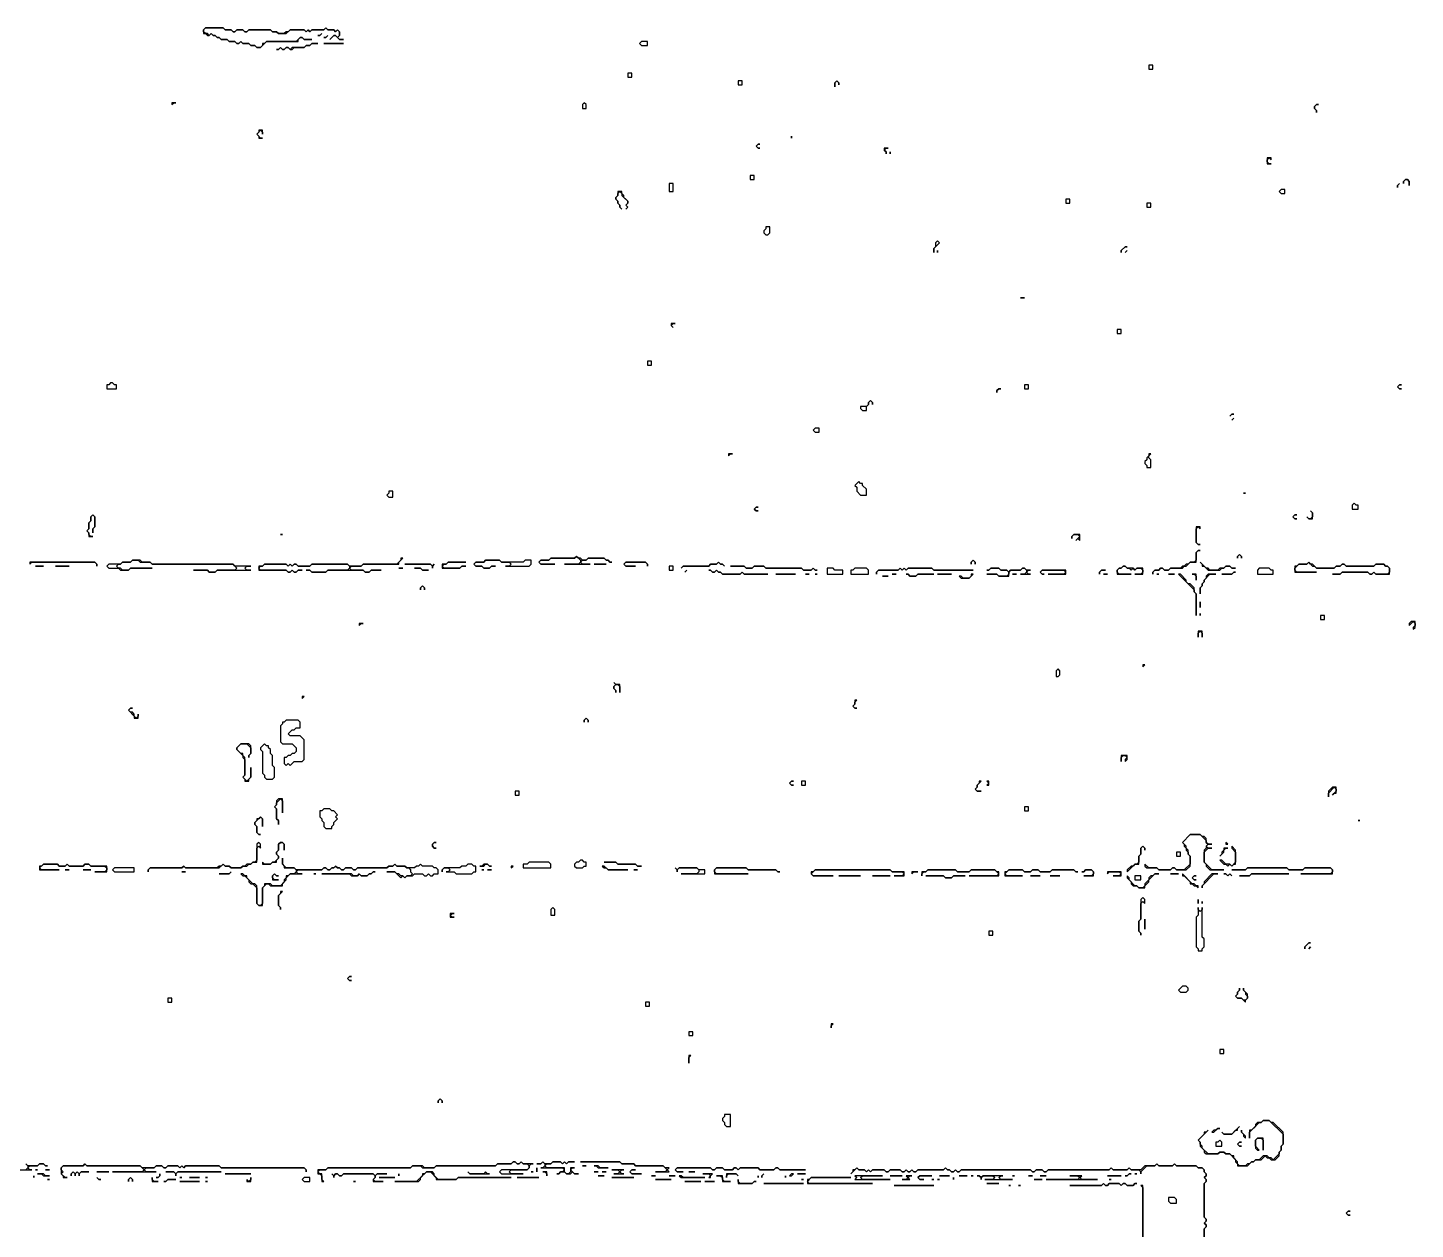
# Model space of a CAD drawing. Header units: metres. Extents: x 0 to 3575, y 1 to 2763.
# Drawn here: x 1597 to 2300, y 2154 to 2763 of the extents above; entities that cross this region are included whole.
import ezdxf

# ---------------------------------------------------------------- set-up
doc = ezdxf.new("R2010")
doc.units = ezdxf.units.M

msp = doc.modelspace()

# ---------------------------------------------------------------- linework, layer by layer
for points in [[(1687, 2763), (1686, 2762), (1686, 2760), (1687, 2760), (1688, 2759), (1689, 2759), (1690, 2760), (1691, 2759), (1692, 2759), (1693, 2758), (1694, 2758), (1695, 2757), (1698, 2757), (1699, 2756), (1702, 2756), (1703, 2755), (1704, 2755), (1705, 2756), (1706, 2755), (1709, 2755), (1710, 2754), (1712, 2754), (1713, 2753), (1715, 2753), (1718, 2756), (1734, 2756), (1734, 2757), (1735, 2758), (1736, 2758), (1737, 2757), (1741, 2757), (1737, 2757), (1736, 2758), (1735, 2758), (1733, 2756), (1718, 2756), (1717, 2755), (1716, 2755), (1716, 2754), (1715, 2753), (1713, 2753), (1712, 2754), (1710, 2754), (1709, 2755), (1706, 2755), (1705, 2756), (1704, 2755), (1703, 2755), (1702, 2756), (1699, 2756), (1698, 2757), (1695, 2757), (1694, 2758), (1693, 2758), (1692, 2759), (1691, 2759), (1690, 2760), (1689, 2759), (1688, 2760), (1687, 2760), (1686, 2761), (1686, 2762), (1687, 2763), (1696, 2763), (1697, 2762), (1700, 2762), (1701, 2761), (1702, 2761), (1703, 2762), (1706, 2762), (1707, 2761), (1708, 2761), (1709, 2762), (1720, 2762), (1721, 2761), (1723, 2761), (1724, 2760), (1728, 2760), (1730, 2762), (1737, 2762), (1738, 2761), (1739, 2762), (1740, 2761), (1741, 2762), (1747, 2762), (1748, 2763), (1749, 2762), (1752, 2762), (1753, 2761), (1754, 2762), (1755, 2761), (1755, 2759), (1754, 2758), (1753, 2759), (1752, 2759), (1750, 2757), (1752, 2759), (1753, 2759), (1755, 2757), (1757, 2757), (1755, 2757), (1754, 2758), (1755, 2759), (1755, 2761), (1754, 2762), (1753, 2761), (1752, 2762), (1749, 2762), (1748, 2763), (1747, 2762), (1741, 2762), (1740, 2761), (1739, 2762), (1738, 2761), (1737, 2762), (1730, 2762), (1729, 2761), (1728, 2761), (1727, 2760), (1724, 2760), (1723, 2761), (1721, 2761), (1720, 2762), (1709, 2762), (1708, 2761), (1707, 2761), (1706, 2762), (1703, 2762), (1702, 2761), (1701, 2761), (1700, 2762), (1697, 2762), (1696, 2763)], [(1743, 2757)], [(1746, 2760), (1745, 2759), (1744, 2759), (1745, 2759)], [(1745, 2757)], [(1749, 2759), (1748, 2758), (1747, 2758), (1748, 2758)], [(1908, 2756), (1907, 2755), (1908, 2754), (1911, 2754), (1911, 2756)], [(1721, 2754)], [(1741, 2755), (1740, 2754), (1738, 2754), (1737, 2753), (1731, 2753), (1730, 2752), (1729, 2753), (1728, 2753), (1727, 2752), (1726, 2752), (1725, 2753), (1724, 2752), (1723, 2752), (1724, 2752), (1725, 2753), (1726, 2752), (1727, 2752), (1728, 2753), (1729, 2753), (1730, 2752), (1731, 2752), (1732, 2753), (1737, 2753), (1738, 2754), (1740, 2754), (1741, 2755), (1744, 2755)], [(1747, 2755), (1757, 2755)], [(2165, 2744), (2165, 2742), (2167, 2742), (2167, 2744)], [(1901, 2740), (1901, 2738), (1903, 2738), (1903, 2740)], [(1957, 2736), (1957, 2734), (1959, 2734), (1959, 2736)], [(2007, 2736), (2006, 2735), (2006, 2733), (2006, 2735), (2007, 2736), (2008, 2735), (2008, 2734), (2008, 2735)], [(2008, 2732)], [(1670, 2725), (1670, 2724), (1671, 2725), (1672, 2725)], [(1879, 2725), (1878, 2724), (1878, 2722), (1880, 2722), (1880, 2724)], [(2250, 2724), (2249, 2723), (2249, 2722), (2250, 2721), (2250, 2720), (2250, 2721), (2249, 2722), (2249, 2723), (2250, 2724), (2251, 2724)], [(1714, 2711), (1714, 2710), (1713, 2709), (1714, 2708), (1714, 2707), (1716, 2707), (1715, 2707), (1713, 2709), (1715, 2711), (1716, 2710), (1716, 2709), (1716, 2711)], [(1984, 2708), (1984, 2707)], [(1985, 2710)], [(1986, 2707)], [(1967, 2704), (1966, 2703), (1967, 2702), (1968, 2702), (1967, 2702), (1966, 2703), (1967, 2704), (1968, 2704)], [(2031, 2702), (2031, 2701), (2032, 2700), (2032, 2699), (2032, 2700), (2031, 2701), (2032, 2702), (2033, 2702)], [(2034, 2700), (2034, 2699)], [(2225, 2697), (2225, 2694), (2227, 2694), (2226, 2694), (2225, 2695), (2225, 2696), (2226, 2697), (2227, 2696), (2227, 2697)], [(1963, 2688), (1963, 2686), (1965, 2686), (1965, 2688)], [(2295, 2686), (2294, 2685), (2294, 2684), (2294, 2685), (2295, 2686), (2296, 2686), (2297, 2685), (2297, 2683), (2297, 2685), (2296, 2686)], [(1896, 2680), (1896, 2678), (1895, 2677), (1895, 2676), (1896, 2675), (1896, 2674), (1897, 2673), (1897, 2672), (1898, 2671), (1897, 2672), (1897, 2673), (1896, 2674), (1896, 2675), (1895, 2676), (1895, 2677), (1896, 2678), (1896, 2679), (1897, 2680), (1898, 2679), (1898, 2678), (1901, 2675), (1901, 2674), (1900, 2673), (1901, 2672), (1900, 2671), (1901, 2672), (1900, 2673), (1901, 2674), (1901, 2675), (1899, 2677), (1899, 2678), (1898, 2679), (1898, 2680)], [(1922, 2684), (1922, 2680), (1924, 2680), (1924, 2684)], [(2232, 2681), (2231, 2680), (2232, 2679), (2234, 2679), (2234, 2681)], [(2292, 2684), (2291, 2683), (2291, 2682), (2291, 2683)], [(2293, 2682)], [(2123, 2676), (2123, 2674), (2125, 2674), (2125, 2676)], [(2164, 2674), (2164, 2672), (2166, 2672), (2166, 2674)], [(1971, 2662), (1971, 2661), (1970, 2660), (1970, 2659), (1971, 2658), (1972, 2658), (1973, 2659), (1973, 2662)], [(2058, 2655), (2057, 2654), (2057, 2652), (2056, 2651), (2056, 2649), (2056, 2651), (2059, 2654)], [(2153, 2652), (2151, 2650), (2151, 2649), (2151, 2650), (2153, 2652), (2154, 2652)], [(2058, 2650), (2058, 2649)], [(2154, 2650), (2153, 2649)], [(2099, 2624)], [(2100, 2626), (2102, 2626)], [(2101, 2624)], [(1923, 2613), (1923, 2612), (1924, 2611), (1923, 2612), (1924, 2613), (1925, 2613)], [(2149, 2610), (2149, 2608), (2151, 2608), (2151, 2610)], [(1911, 2594), (1911, 2592), (1913, 2592), (1913, 2594)], [(1639, 2583), (1638, 2582), (1637, 2582), (1637, 2580), (1642, 2580), (1642, 2582), (1641, 2582), (1640, 2583)], [(2102, 2582), (2102, 2580), (2104, 2580), (2104, 2582)], [(2292, 2582), (2291, 2581), (2292, 2580), (2293, 2580), (2292, 2580), (2291, 2581), (2292, 2582), (2293, 2582)], [(2024, 2574), (2023, 2573), (2023, 2572), (2022, 2571), (2019, 2571), (2019, 2570), (2020, 2569), (2022, 2569), (2022, 2571), (2023, 2572), (2023, 2573), (2024, 2574), (2025, 2573), (2025, 2572), (2025, 2573)], [(2089, 2580), (2088, 2579), (2088, 2578), (2088, 2579), (2089, 2580), (2090, 2580)], [(2090, 2578)], [(2207, 2567), (2206, 2566), (2207, 2567), (2208, 2567)], [(1996, 2560), (1995, 2559), (1996, 2558), (1998, 2558), (1998, 2560)], [(2205, 2564)], [(2208, 2565), (2207, 2564)], [(1952, 2547), (1952, 2546), (1953, 2547), (1954, 2547)], [(2165, 2547), (2165, 2546), (2164, 2545), (2164, 2544), (2163, 2543), (2163, 2542), (2164, 2541), (2164, 2540), (2166, 2540), (2166, 2544), (2165, 2545), (2165, 2546), (2166, 2547)], [(1953, 2544)], [(2018, 2533), (2016, 2531), (2017, 2530), (2017, 2528), (2019, 2526), (2022, 2526), (2022, 2529), (2020, 2531), (2020, 2532), (2019, 2532)], [(1780, 2528), (1780, 2527), (1779, 2526), (1780, 2525), (1782, 2525), (1782, 2528)], [(2211, 2525)], [(2213, 2527), (2214, 2527)], [(2213, 2525)], [(1966, 2520), (1965, 2519), (1966, 2518), (1967, 2518), (1966, 2518), (1965, 2519), (1966, 2520), (1967, 2520)], [(2247, 2518), (2248, 2517), (2248, 2515), (2247, 2514), (2246, 2514), (2245, 2515), (2246, 2514), (2248, 2514), (2248, 2517)], [(2245, 2517)], [(2269, 2522), (2268, 2521), (2268, 2519), (2271, 2519), (2271, 2521), (2270, 2521)], [(1630, 2516), (1629, 2515), (1629, 2513), (1628, 2512), (1628, 2509), (1627, 2508), (1628, 2507), (1628, 2505), (1630, 2505), (1629, 2505), (1628, 2506), (1628, 2507), (1627, 2508), (1628, 2509), (1628, 2512), (1629, 2513), (1629, 2515), (1630, 2516), (1631, 2515), (1631, 2510), (1630, 2509), (1630, 2507), (1630, 2509), (1631, 2510), (1631, 2515)], [(1938, 2510)], [(2189, 2510), (2189, 2502), (2190, 2501), (2191, 2501), (2190, 2501), (2189, 2502), (2189, 2509), (2190, 2510), (2191, 2509), (2191, 2510)], [(2239, 2516), (2238, 2515), (2239, 2514), (2240, 2514), (2239, 2514), (2238, 2515), (2239, 2516), (2240, 2516)], [(1724, 2504)], [(1725, 2506), (1726, 2506)], [(1726, 2504)], [(1932, 2508)], [(1932, 2506)], [(1934, 2508)], [(1934, 2506)], [(2127, 2506), (2126, 2505), (2126, 2504), (2126, 2505), (2127, 2506), (2129, 2506), (2130, 2505), (2128, 2503), (2129, 2504), (2130, 2503), (2130, 2506)], [(2190, 2498), (2189, 2497), (2189, 2493), (2188, 2492), (2186, 2492), (2185, 2491), (2184, 2491), (2183, 2490), (2182, 2490), (2181, 2489), (2176, 2489), (2175, 2488), (2173, 2488), (2172, 2489), (2171, 2489), (2170, 2488), (2168, 2488), (2167, 2487), (2167, 2486), (2167, 2487), (2168, 2488), (2170, 2488), (2171, 2489), (2172, 2489), (2173, 2488), (2175, 2488), (2176, 2489), (2182, 2489), (2183, 2490), (2184, 2490), (2186, 2492), (2189, 2492), (2189, 2497), (2190, 2498), (2191, 2498)], [(2211, 2496), (2210, 2495), (2210, 2494), (2210, 2495), (2211, 2496), (2212, 2495), (2212, 2494), (2212, 2495)], [(1598, 2492), (1598, 2491), (1599, 2492), (1631, 2492), (1632, 2491), (1632, 2490), (1632, 2491), (1631, 2492)], [(1601, 2490), (1605, 2490)], [(1611, 2490), (1618, 2490)], [(1650, 2493), (1649, 2492), (1645, 2492), (1644, 2491), (1638, 2491), (1637, 2490), (1638, 2489), (1643, 2489), (1644, 2488), (1648, 2488), (1649, 2489), (1660, 2489), (1649, 2489), (1648, 2488), (1645, 2488), (1644, 2489), (1643, 2489), (1642, 2490), (1643, 2491), (1644, 2491), (1645, 2492), (1649, 2492), (1650, 2493), (1653, 2493), (1654, 2492), (1659, 2492), (1660, 2491), (1701, 2491), (1703, 2489), (1702, 2488), (1693, 2488), (1692, 2487), (1689, 2487), (1688, 2488), (1681, 2488), (1688, 2488), (1689, 2487), (1692, 2487), (1693, 2488), (1710, 2488), (1708, 2488), (1707, 2489), (1708, 2490), (1710, 2490), (1702, 2490), (1701, 2491), (1660, 2491), (1659, 2492), (1655, 2492), (1654, 2493)], [(1786, 2494), (1786, 2493), (1784, 2491), (1767, 2491), (1766, 2490), (1760, 2490), (1759, 2491), (1741, 2491), (1740, 2490), (1734, 2490), (1733, 2491), (1732, 2491), (1731, 2490), (1730, 2491), (1729, 2490), (1728, 2491), (1717, 2491), (1716, 2490), (1714, 2490), (1714, 2488), (1728, 2488), (1729, 2487), (1730, 2487), (1731, 2488), (1732, 2487), (1733, 2487), (1734, 2488), (1736, 2488), (1734, 2488), (1733, 2487), (1732, 2487), (1731, 2488), (1730, 2487), (1729, 2487), (1728, 2488), (1715, 2488), (1714, 2489), (1715, 2490), (1716, 2490), (1717, 2491), (1728, 2491), (1729, 2490), (1730, 2491), (1731, 2490), (1732, 2491), (1733, 2491), (1734, 2490), (1740, 2490), (1741, 2491), (1759, 2491), (1760, 2490), (1760, 2489), (1759, 2488), (1749, 2488), (1748, 2487), (1741, 2487), (1740, 2488), (1738, 2488), (1740, 2488), (1741, 2487), (1748, 2487), (1749, 2488), (1767, 2488), (1768, 2487), (1770, 2487), (1771, 2488), (1776, 2488), (1771, 2488), (1770, 2487), (1768, 2487), (1767, 2488), (1761, 2488), (1760, 2489), (1761, 2490), (1766, 2490), (1767, 2491), (1785, 2491), (1785, 2492), (1787, 2494)], [(1785, 2489), (1787, 2489)], [(1788, 2491), (1801, 2491), (1802, 2490), (1802, 2489), (1802, 2490), (1803, 2491), (1802, 2490), (1801, 2491)], [(1793, 2489), (1796, 2489), (1797, 2488), (1800, 2488), (1797, 2488), (1796, 2489)], [(1810, 2492), (1809, 2491), (1807, 2491), (1807, 2489), (1816, 2489), (1817, 2490), (1819, 2490), (1817, 2490), (1816, 2489), (1808, 2489), (1807, 2490), (1808, 2491), (1809, 2491), (1810, 2492), (1819, 2492)], [(1829, 2493), (1828, 2492), (1824, 2492), (1823, 2491), (1824, 2490), (1827, 2490), (1828, 2489), (1831, 2489), (1832, 2490), (1834, 2490), (1832, 2490), (1831, 2489), (1828, 2489), (1827, 2490), (1824, 2490), (1823, 2491), (1824, 2492), (1828, 2492), (1829, 2493), (1836, 2493), (1837, 2492), (1841, 2492), (1842, 2491), (1841, 2490), (1839, 2490), (1851, 2490), (1852, 2491), (1852, 2493), (1849, 2493), (1848, 2492), (1837, 2492), (1836, 2493)], [(1875, 2495), (1874, 2494), (1862, 2494), (1861, 2493), (1857, 2493), (1856, 2492), (1857, 2491), (1864, 2491), (1857, 2491), (1856, 2492), (1857, 2493), (1861, 2493), (1862, 2494), (1874, 2494), (1875, 2495), (1877, 2493), (1877, 2492), (1876, 2491), (1869, 2491), (1882, 2491), (1878, 2491), (1877, 2492), (1878, 2493), (1880, 2493), (1881, 2494), (1889, 2494), (1890, 2493), (1891, 2493), (1892, 2492), (1893, 2492), (1892, 2492), (1891, 2493), (1890, 2493), (1889, 2494), (1881, 2494), (1880, 2493), (1878, 2493), (1877, 2494), (1876, 2494)], [(1884, 2491), (1890, 2491)], [(1900, 2492), (1899, 2491), (1900, 2490), (1905, 2490), (1900, 2490), (1899, 2491), (1900, 2492), (1910, 2492), (1911, 2491), (1911, 2490), (1911, 2491), (1910, 2492)], [(1922, 2490), (1922, 2488), (1924, 2488), (1924, 2490)], [(1947, 2492), (1946, 2491), (1943, 2491), (1942, 2490), (1929, 2490), (1928, 2489), (1929, 2490), (1942, 2490), (1943, 2491), (1946, 2491), (1947, 2492), (1948, 2491), (1949, 2491), (1950, 2490), (1949, 2491), (1948, 2491)], [(1953, 2490), (1960, 2490), (1961, 2489), (1964, 2489), (1965, 2490), (1970, 2490), (1971, 2489), (1989, 2489), (1990, 2488), (1994, 2488), (1995, 2489), (1996, 2488), (1997, 2488), (1996, 2488), (1995, 2489), (1994, 2488), (1990, 2488), (1989, 2489), (1971, 2489), (1970, 2490), (1965, 2490), (1964, 2489), (1961, 2489), (1960, 2490)], [(2002, 2489), (2002, 2486), (2010, 2486), (2010, 2488), (2006, 2488), (2005, 2489)], [(2016, 2489), (2015, 2488), (2014, 2488), (2014, 2486), (2023, 2486), (2023, 2488), (2022, 2489)], [(2039, 2489), (2038, 2488), (2028, 2488), (2027, 2487), (2027, 2486), (2027, 2487), (2028, 2488), (2038, 2488), (2039, 2489), (2040, 2488), (2041, 2489), (2042, 2488), (2043, 2489), (2055, 2489), (2056, 2488), (2076, 2488), (2056, 2488), (2055, 2489), (2043, 2489), (2042, 2488), (2041, 2489), (2040, 2488)], [(2076, 2493), (2075, 2492), (2075, 2491), (2075, 2492), (2076, 2493), (2077, 2492), (2077, 2491), (2077, 2492)], [(2085, 2489), (2084, 2488), (2083, 2488), (2084, 2488), (2085, 2489), (2089, 2489), (2090, 2488), (2093, 2488), (2094, 2487), (2094, 2486), (2093, 2485), (2089, 2485), (2088, 2486), (2083, 2486), (2088, 2486), (2089, 2485), (2094, 2485), (2094, 2487), (2095, 2488), (2100, 2488), (2101, 2489), (2102, 2489), (2103, 2488), (2103, 2487), (2102, 2486), (2100, 2486), (2105, 2486), (2104, 2486), (2103, 2487), (2104, 2488), (2105, 2488), (2103, 2488), (2102, 2489), (2101, 2489), (2100, 2488), (2095, 2488), (2094, 2487), (2093, 2488), (2090, 2488), (2089, 2489)], [(2152, 2490), (2151, 2489), (2150, 2489), (2149, 2488), (2149, 2486), (2156, 2486), (2150, 2486), (2149, 2487), (2149, 2488), (2150, 2489), (2151, 2489), (2152, 2490), (2153, 2490), (2154, 2489), (2155, 2489), (2156, 2488), (2157, 2489), (2158, 2488), (2159, 2489), (2161, 2489), (2162, 2488), (2162, 2487), (2161, 2486), (2158, 2486), (2162, 2486), (2162, 2489), (2159, 2489), (2158, 2488), (2157, 2489), (2154, 2489), (2153, 2490)], [(2191, 2492), (2192, 2491), (2192, 2490), (2193, 2490), (2195, 2488), (2201, 2488), (2202, 2489), (2203, 2489), (2204, 2490), (2206, 2490), (2207, 2489), (2209, 2489), (2207, 2489), (2206, 2490), (2204, 2490), (2203, 2489), (2201, 2489), (2200, 2488), (2196, 2488), (2195, 2489), (2194, 2489)], [(2221, 2489), (2220, 2488), (2220, 2486), (2228, 2486), (2228, 2488), (2227, 2488), (2226, 2489)], [(2246, 2492), (2245, 2491), (2241, 2491), (2240, 2490), (2239, 2490), (2239, 2487), (2250, 2487), (2240, 2487), (2239, 2488), (2239, 2489), (2241, 2491), (2245, 2491), (2246, 2492), (2248, 2490), (2249, 2490), (2250, 2489), (2259, 2489), (2260, 2490), (2262, 2490), (2263, 2491), (2264, 2491), (2265, 2490), (2279, 2490), (2280, 2491), (2284, 2491), (2285, 2490), (2286, 2490), (2287, 2489), (2287, 2487), (2286, 2486), (2280, 2486), (2279, 2487), (2278, 2486), (2277, 2486), (2276, 2487), (2263, 2487), (2262, 2486), (2258, 2486), (2262, 2486), (2263, 2487), (2276, 2487), (2277, 2486), (2278, 2486), (2279, 2487), (2280, 2486), (2287, 2486), (2287, 2489), (2286, 2490), (2285, 2490), (2284, 2491), (2280, 2491), (2279, 2490), (2265, 2490), (2264, 2491), (2263, 2491), (2262, 2490), (2260, 2490), (2259, 2489), (2250, 2489), (2248, 2491), (2247, 2491)], [(1928, 2487)], [(1931, 2488), (1930, 2487)], [(1942, 2488), (1943, 2488), (1944, 2487), (1945, 2487), (1946, 2488), (1947, 2487), (1948, 2487), (1949, 2486), (1958, 2486), (1959, 2487), (1960, 2486), (1972, 2486), (1960, 2486), (1959, 2487), (1958, 2486), (1949, 2486), (1948, 2487), (1947, 2487), (1946, 2488), (1945, 2487), (1944, 2487), (1943, 2488)], [(1976, 2486), (1986, 2486)], [(1991, 2486), (1993, 2486)], [(1996, 2486), (1997, 2486)], [(2030, 2485), (2033, 2485)], [(2035, 2486), (2037, 2486)], [(2042, 2486), (2043, 2486), (2044, 2485), (2047, 2485), (2048, 2486), (2056, 2486), (2048, 2486), (2047, 2485), (2044, 2485), (2043, 2486)], [(2058, 2486), (2065, 2486)], [(2075, 2486), (2075, 2485), (2074, 2484), (2071, 2484), (2070, 2485), (2069, 2485), (2070, 2484), (2074, 2484), (2076, 2486)], [(2078, 2488)], [(2096, 2486), (2098, 2486)], [(2111, 2488), (2110, 2487), (2111, 2486), (2112, 2486), (2111, 2486), (2110, 2487), (2111, 2488), (2122, 2488), (2123, 2487), (2122, 2486), (2114, 2486), (2123, 2486), (2123, 2488)], [(2141, 2488), (2140, 2487), (2140, 2486), (2140, 2487), (2141, 2488), (2143, 2488)], [(2142, 2486), (2144, 2486)], [(2145, 2488)], [(2169, 2486), (2170, 2486)], [(2175, 2486), (2178, 2486)], [(2180, 2486), (2188, 2478), (2188, 2477), (2189, 2476), (2189, 2465), (2189, 2476), (2188, 2477), (2188, 2479), (2186, 2481), (2185, 2481), (2184, 2482), (2184, 2483), (2181, 2486)], [(2187, 2486), (2188, 2486), (2189, 2485), (2189, 2483), (2189, 2486)], [(2187, 2483)], [(2195, 2486), (2194, 2485), (2194, 2484), (2193, 2483), (2193, 2482), (2192, 2481), (2192, 2480), (2191, 2479), (2191, 2476), (2191, 2479), (2192, 2480), (2192, 2481), (2193, 2482), (2193, 2483), (2196, 2486), (2199, 2486)], [(2208, 2487), (2207, 2486), (2202, 2486), (2207, 2486), (2208, 2487), (2209, 2487)], [(1797, 2480), (1796, 2479), (1796, 2478), (1796, 2479), (1797, 2480), (1798, 2479), (1798, 2478), (1798, 2479)], [(2191, 2472), (2191, 2469)], [(1765, 2461), (1765, 2460), (1766, 2461), (1767, 2461)], [(2191, 2466), (2191, 2465)], [(2252, 2465), (2252, 2463), (2254, 2463), (2254, 2465)], [(2298, 2462), (2297, 2461), (2297, 2460), (2299, 2462), (2300, 2461), (2300, 2460), (2299, 2459), (2299, 2458), (2300, 2459), (2300, 2462)], [(2190, 2457), (2190, 2454), (2190, 2456), (2191, 2457), (2192, 2456), (2192, 2454), (2192, 2457)], [(2297, 2458)], [(2162, 2440), (2162, 2439), (2163, 2440)], [(2119, 2438), (2118, 2437), (2118, 2434), (2119, 2434), (2120, 2435), (2120, 2437)], [(1894, 2431), (1895, 2430), (1894, 2429), (1894, 2428), (1895, 2427), (1895, 2426), (1895, 2427), (1894, 2428), (1894, 2429), (1895, 2430), (1896, 2430), (1897, 2429), (1897, 2426), (1897, 2430), (1895, 2430)], [(1736, 2424), (1736, 2423), (1737, 2424)], [(2016, 2422), (2016, 2420), (2015, 2419), (2016, 2418), (2017, 2418), (2016, 2418), (2015, 2419), (2016, 2420), (2016, 2421), (2017, 2422)], [(1649, 2418), (1648, 2417), (1651, 2414), (1651, 2413), (1653, 2413), (1653, 2415), (1653, 2414), (1652, 2413), (1651, 2414), (1651, 2415), (1650, 2416), (1649, 2416), (1648, 2417), (1649, 2418), (1650, 2418)], [(1652, 2417)], [(1728, 2412), (1727, 2411), (1726, 2411), (1726, 2410), (1725, 2409), (1725, 2401), (1726, 2400), (1731, 2400), (1733, 2398), (1733, 2396), (1732, 2395), (1731, 2395), (1730, 2394), (1729, 2394), (1728, 2393), (1727, 2393), (1727, 2390), (1728, 2389), (1729, 2390), (1730, 2389), (1732, 2391), (1736, 2391), (1737, 2392), (1737, 2402), (1735, 2404), (1730, 2404), (1729, 2405), (1731, 2407), (1732, 2407), (1733, 2408), (1735, 2408), (1735, 2411), (1734, 2412)], [(1880, 2413), (1879, 2412), (1879, 2411), (1879, 2412), (1880, 2413), (1881, 2412), (1881, 2411), (1881, 2412)], [(1705, 2400), (1703, 2398), (1703, 2397), (1706, 2394), (1706, 2393), (1707, 2392), (1707, 2384), (1706, 2383), (1707, 2382), (1707, 2381), (1709, 2381), (1709, 2382), (1710, 2383), (1710, 2388), (1710, 2383), (1708, 2381), (1706, 2383), (1707, 2384), (1707, 2393), (1706, 2394), (1706, 2395), (1705, 2395), (1703, 2397), (1703, 2398), (1705, 2400), (1708, 2400), (1710, 2398), (1710, 2395), (1709, 2394), (1709, 2393), (1709, 2394), (1710, 2395), (1710, 2399), (1709, 2400)], [(1717, 2400), (1715, 2398), (1715, 2397), (1716, 2396), (1716, 2385), (1717, 2384), (1717, 2383), (1718, 2382), (1721, 2382), (1722, 2383), (1722, 2388), (1721, 2389), (1721, 2394), (1720, 2395), (1720, 2397), (1719, 2398), (1719, 2399), (1718, 2399)], [(2151, 2394), (2151, 2391), (2151, 2393), (2152, 2394), (2153, 2394), (2154, 2393), (2153, 2392), (2153, 2391), (2154, 2392), (2154, 2394)], [(1984, 2381), (1983, 2380), (1984, 2379), (1985, 2379), (1984, 2379), (1983, 2380), (1984, 2381), (1985, 2381)], [(1989, 2381), (1989, 2379), (1991, 2379), (1991, 2381)], [(2079, 2381), (2079, 2380), (2078, 2379), (2078, 2378), (2077, 2377), (2078, 2376), (2080, 2376), (2078, 2376), (2077, 2377), (2078, 2378), (2078, 2379), (2080, 2381)], [(2080, 2378)], [(2083, 2381), (2084, 2380), (2083, 2379), (2084, 2379), (2084, 2381)], [(2258, 2378), (2256, 2376), (2256, 2373), (2256, 2375), (2259, 2378), (2260, 2377), (2260, 2376), (2258, 2374), (2259, 2375), (2260, 2375), (2260, 2378)], [(1724, 2372), (1723, 2371), (1723, 2369), (1722, 2368), (1723, 2367), (1723, 2362), (1724, 2361), (1724, 2359), (1724, 2361), (1723, 2362), (1723, 2367), (1722, 2368), (1723, 2369), (1723, 2370), (1725, 2372), (1726, 2371), (1726, 2365), (1726, 2372)], [(1844, 2376), (1844, 2374), (1846, 2374), (1846, 2376)], [(1715, 2363), (1714, 2362), (1713, 2362), (1713, 2361), (1712, 2360), (1712, 2359), (1713, 2358), (1713, 2355), (1714, 2354), (1715, 2354), (1714, 2354), (1713, 2355), (1713, 2358), (1712, 2359), (1712, 2360), (1715, 2363), (1716, 2362), (1716, 2358), (1716, 2362)], [(1747, 2367), (1746, 2366), (1745, 2366), (1745, 2363), (1746, 2362), (1746, 2361), (1747, 2360), (1747, 2358), (1748, 2357), (1751, 2357), (1751, 2358), (1752, 2359), (1752, 2360), (1754, 2362), (1753, 2363), (1754, 2364), (1752, 2366), (1751, 2366), (1750, 2367)], [(1890, 2369)], [(1890, 2367)], [(2102, 2368), (2102, 2366), (2104, 2366), (2104, 2368)], [(2271, 2361), (2272, 2361)], [(2271, 2359)], [(1714, 2350), (1713, 2349), (1713, 2341), (1712, 2340), (1711, 2340), (1710, 2339), (1708, 2339), (1707, 2338), (1706, 2338), (1705, 2337), (1700, 2337), (1699, 2338), (1697, 2338), (1696, 2339), (1695, 2338), (1694, 2338), (1693, 2337), (1677, 2337), (1676, 2338), (1675, 2337), (1659, 2337), (1658, 2336), (1658, 2335), (1658, 2336), (1659, 2337), (1675, 2337), (1676, 2338), (1677, 2337), (1694, 2337), (1696, 2339), (1697, 2338), (1699, 2338), (1700, 2337), (1705, 2337), (1706, 2338), (1708, 2338), (1709, 2339), (1710, 2339), (1711, 2340), (1713, 2340), (1713, 2347), (1714, 2348), (1715, 2347), (1715, 2349)], [(1725, 2350), (1724, 2349), (1724, 2346), (1723, 2345), (1723, 2344), (1724, 2343), (1724, 2342), (1722, 2340), (1721, 2340), (1720, 2339), (1717, 2339), (1716, 2340), (1716, 2339), (1720, 2339), (1721, 2340), (1723, 2340), (1723, 2341), (1724, 2342), (1724, 2343), (1723, 2344), (1723, 2345), (1724, 2346), (1724, 2349), (1725, 2350), (1726, 2350), (1727, 2349), (1727, 2346), (1727, 2349), (1726, 2350)], [(1803, 2350), (1802, 2349), (1802, 2348), (1803, 2347), (1804, 2347), (1803, 2347), (1802, 2348), (1802, 2349), (1803, 2350), (1804, 2350)], [(2186, 2354), (2182, 2350), (2183, 2349), (2183, 2348), (2184, 2347), (2184, 2346), (2185, 2345), (2185, 2344), (2186, 2343), (2186, 2339), (2183, 2336), (2179, 2336), (2178, 2337), (2177, 2337), (2176, 2336), (2170, 2336), (2169, 2337), (2165, 2337), (2163, 2339), (2163, 2338), (2164, 2337), (2169, 2337), (2170, 2336), (2176, 2336), (2177, 2337), (2178, 2337), (2179, 2336), (2184, 2336), (2186, 2338), (2186, 2343), (2185, 2344), (2185, 2346), (2184, 2347), (2184, 2348), (2182, 2350), (2186, 2354), (2191, 2354), (2194, 2351), (2194, 2350), (2195, 2349), (2194, 2348), (2194, 2347), (2193, 2346), (2193, 2340), (2194, 2339), (2194, 2338), (2196, 2336), (2203, 2336), (2197, 2336), (2193, 2340), (2193, 2345), (2195, 2347), (2197, 2347), (2195, 2347), (2194, 2348), (2195, 2349), (2197, 2349), (2195, 2349), (2194, 2350), (2194, 2352), (2193, 2353), (2192, 2353), (2191, 2354)], [(2200, 2350)], [(2202, 2350)], [(2204, 2350), (2204, 2349), (2205, 2349)], [(1726, 2342), (1726, 2339), (1727, 2338), (1727, 2337), (1732, 2337), (1733, 2336), (1733, 2335), (1732, 2334), (1730, 2334), (1729, 2333), (1728, 2333), (1728, 2332), (1727, 2331), (1727, 2330), (1725, 2328), (1721, 2328), (1720, 2329), (1717, 2329), (1717, 2328), (1716, 2327), (1716, 2319), (1715, 2318), (1714, 2318), (1713, 2319), (1713, 2328), (1712, 2329), (1711, 2329), (1708, 2332), (1708, 2333), (1707, 2333), (1706, 2334), (1705, 2334), (1706, 2333), (1707, 2333), (1709, 2331), (1709, 2330), (1710, 2329), (1711, 2329), (1713, 2327), (1713, 2319), (1714, 2318), (1716, 2318), (1716, 2327), (1718, 2329), (1719, 2329), (1720, 2328), (1726, 2328), (1726, 2329), (1728, 2331), (1728, 2332), (1730, 2334), (1736, 2334), (1734, 2334), (1733, 2335), (1734, 2336), (1746, 2336), (1747, 2337), (1748, 2337), (1749, 2336), (1750, 2336), (1751, 2337), (1752, 2337), (1753, 2338), (1754, 2337), (1755, 2337), (1756, 2336), (1757, 2336), (1758, 2337), (1761, 2337), (1762, 2336), (1763, 2336), (1764, 2337), (1779, 2337), (1780, 2338), (1782, 2338), (1783, 2339), (1784, 2338), (1788, 2338), (1789, 2337), (1790, 2337), (1791, 2336), (1791, 2335), (1792, 2334), (1791, 2333), (1789, 2333), (1788, 2332), (1787, 2333), (1786, 2333), (1785, 2334), (1784, 2334), (1783, 2335), (1779, 2335), (1783, 2335), (1786, 2332), (1787, 2333), (1788, 2332), (1789, 2333), (1792, 2333), (1793, 2334), (1797, 2334), (1798, 2333), (1799, 2333), (1800, 2334), (1801, 2333), (1802, 2333), (1803, 2334), (1805, 2334), (1805, 2336), (1804, 2337), (1803, 2337), (1802, 2338), (1797, 2338), (1796, 2339), (1795, 2338), (1794, 2338), (1793, 2337), (1789, 2337), (1788, 2338), (1784, 2338), (1783, 2339), (1782, 2338), (1780, 2338), (1779, 2337), (1764, 2337), (1763, 2336), (1762, 2336), (1761, 2337), (1758, 2337), (1757, 2336), (1756, 2336), (1755, 2337), (1754, 2337), (1753, 2338), (1752, 2337), (1751, 2337), (1750, 2336), (1749, 2336), (1748, 2337), (1747, 2337), (1746, 2336), (1733, 2336), (1732, 2337), (1728, 2337), (1726, 2339)], [(1877, 2341), (1876, 2340), (1875, 2340), (1874, 2339), (1874, 2338), (1875, 2337), (1878, 2337), (1879, 2338), (1880, 2338), (1880, 2340), (1879, 2340), (1878, 2341)], [(2162, 2348), (2161, 2347), (2161, 2344), (2160, 2343), (2160, 2340), (2159, 2339), (2158, 2339), (2157, 2338), (2156, 2338), (2154, 2336), (2154, 2335), (2158, 2339), (2160, 2339), (2160, 2343), (2161, 2344), (2161, 2347), (2162, 2348), (2163, 2347), (2163, 2346), (2163, 2347)], [(2179, 2345), (2179, 2343), (2181, 2343), (2181, 2345)], [(2200, 2348)], [(2207, 2348), (2207, 2347), (2209, 2345), (2209, 2340), (2207, 2338), (2206, 2339), (2204, 2339), (2202, 2341), (2201, 2341), (2203, 2339), (2204, 2339), (2205, 2338), (2206, 2339), (2207, 2338), (2208, 2339), (2209, 2339), (2209, 2346)], [(2203, 2347), (2203, 2346), (2202, 2345), (2202, 2344), (2201, 2343), (2203, 2345), (2203, 2346), (2204, 2347), (2205, 2347)], [(1605, 2339), (1604, 2338), (1603, 2338), (1603, 2336), (1613, 2336), (1604, 2336), (1603, 2337), (1605, 2339), (1612, 2339), (1613, 2338), (1616, 2338), (1617, 2339), (1618, 2338), (1625, 2338), (1626, 2339), (1628, 2339), (1629, 2338), (1636, 2338), (1637, 2337), (1637, 2336), (1636, 2335), (1631, 2335), (1637, 2335), (1637, 2338), (1629, 2338), (1628, 2339), (1626, 2339), (1625, 2338), (1618, 2338), (1617, 2339), (1616, 2338), (1613, 2338), (1612, 2339)], [(1616, 2336), (1618, 2336)], [(1625, 2336), (1629, 2336)], [(1641, 2337), (1640, 2336), (1641, 2335), (1651, 2335), (1651, 2337)], [(1675, 2335), (1677, 2335)], [(1700, 2335), (1699, 2334), (1694, 2334), (1699, 2334)], [(1713, 2334)], [(1722, 2334), (1721, 2333), (1721, 2331), (1724, 2331), (1722, 2331), (1721, 2332), (1721, 2333), (1722, 2334), (1723, 2333), (1724, 2333), (1723, 2333)], [(1742, 2334), (1743, 2334)], [(1772, 2335), (1771, 2334), (1770, 2334), (1769, 2333), (1766, 2333), (1765, 2334), (1764, 2333), (1762, 2333), (1761, 2334), (1746, 2334), (1760, 2334), (1761, 2333), (1764, 2333), (1765, 2334), (1766, 2333), (1769, 2333), (1770, 2334), (1771, 2334), (1772, 2335), (1773, 2335)], [(1820, 2339), (1819, 2338), (1817, 2338), (1816, 2337), (1808, 2337), (1807, 2336), (1807, 2335), (1807, 2336), (1808, 2337), (1810, 2337), (1811, 2336), (1810, 2335), (1809, 2335), (1813, 2335), (1814, 2334), (1822, 2334), (1823, 2335), (1824, 2335), (1824, 2338), (1823, 2338), (1822, 2339)], [(1828, 2339), (1827, 2338), (1826, 2338), (1828, 2338), (1829, 2339), (1830, 2339), (1831, 2338), (1832, 2338), (1831, 2338), (1830, 2339)], [(1827, 2336), (1828, 2336)], [(1830, 2336), (1832, 2336)], [(1842, 2338), (1842, 2337), (1843, 2338)], [(1851, 2340), (1850, 2339), (1848, 2339), (1848, 2337), (1862, 2337), (1862, 2339), (1861, 2340)], [(1888, 2338), (1889, 2337), (1890, 2337), (1891, 2336), (1901, 2336), (1891, 2336), (1889, 2338)], [(1889, 2340), (1895, 2340), (1896, 2339), (1905, 2339), (1906, 2338), (1908, 2338), (1906, 2338), (1905, 2339), (1896, 2339), (1895, 2340)], [(1904, 2336), (1906, 2336)], [(1908, 2336)], [(1925, 2337), (1926, 2336), (1926, 2335), (1926, 2336), (1927, 2337), (1936, 2337), (1937, 2336), (1937, 2335), (1936, 2334), (1928, 2334), (1940, 2334), (1940, 2336), (1937, 2336), (1936, 2337), (1927, 2337), (1926, 2336)], [(1946, 2337), (1945, 2336), (1945, 2334), (1962, 2334), (1946, 2334), (1945, 2335), (1945, 2336), (1946, 2337), (1961, 2337), (1962, 2336), (1976, 2336), (1977, 2335), (1978, 2335), (1977, 2335), (1976, 2336), (1962, 2336), (1961, 2337)], [(1996, 2336), (1995, 2335), (1994, 2335), (1994, 2334), (1995, 2333), (2005, 2333), (1995, 2333), (1994, 2334), (1996, 2336), (2034, 2336), (2035, 2335), (2040, 2335), (2041, 2334), (2040, 2333), (2036, 2333), (2041, 2333), (2041, 2335), (2035, 2335), (2034, 2336)], [(2045, 2335), (2045, 2334), (2046, 2335), (2048, 2335)], [(2053, 2336), (2052, 2335), (2050, 2335), (2050, 2333), (2050, 2334), (2051, 2335), (2052, 2335), (2053, 2336), (2067, 2336), (2068, 2335), (2074, 2335), (2075, 2336), (2087, 2336), (2089, 2334), (2088, 2333), (2074, 2333), (2089, 2333), (2089, 2335), (2088, 2335), (2087, 2336), (2075, 2336), (2074, 2335), (2068, 2335), (2067, 2336)], [(2094, 2336), (2093, 2335), (2092, 2335), (2092, 2333), (2101, 2333), (2093, 2333), (2092, 2334), (2094, 2336), (2101, 2336), (2102, 2335), (2105, 2335), (2106, 2336), (2109, 2336), (2110, 2335), (2115, 2335), (2116, 2336), (2127, 2336), (2128, 2335), (2129, 2335), (2128, 2335), (2127, 2336), (2116, 2336), (2115, 2335), (2110, 2335), (2109, 2336), (2106, 2336), (2105, 2335), (2102, 2335), (2101, 2336)], [(2133, 2336), (2132, 2335), (2131, 2335), (2132, 2335), (2133, 2336), (2136, 2336), (2137, 2335), (2137, 2334), (2136, 2333), (2132, 2333), (2137, 2333), (2137, 2335), (2136, 2336)], [(2144, 2335), (2144, 2334), (2145, 2335), (2150, 2335), (2151, 2334), (2150, 2333), (2147, 2333), (2151, 2333), (2151, 2335)], [(2168, 2334), (2167, 2333), (2166, 2333), (2165, 2332), (2165, 2331), (2163, 2329), (2163, 2328), (2162, 2327), (2160, 2327), (2159, 2328), (2158, 2328), (2155, 2331), (2155, 2332), (2154, 2333), (2154, 2332), (2156, 2330), (2156, 2329), (2157, 2328), (2159, 2328), (2160, 2327), (2163, 2327), (2163, 2328), (2165, 2330), (2165, 2331), (2168, 2334), (2170, 2334)], [(2176, 2334), (2180, 2334)], [(2182, 2334), (2182, 2333), (2183, 2333), (2186, 2330), (2186, 2329), (2187, 2329), (2188, 2328), (2189, 2328), (2190, 2327), (2190, 2328), (2189, 2328), (2188, 2329), (2187, 2329)], [(2197, 2334), (2193, 2330), (2193, 2329), (2192, 2328), (2192, 2327), (2192, 2328), (2198, 2334), (2200, 2334)], [(2203, 2334), (2204, 2334), (2205, 2333), (2206, 2334), (2207, 2333), (2206, 2334), (2205, 2333), (2204, 2334)], [(2215, 2337), (2214, 2336), (2207, 2336), (2214, 2336), (2215, 2337), (2235, 2337), (2236, 2336), (2243, 2336), (2244, 2337), (2257, 2337), (2258, 2336), (2258, 2335), (2257, 2334), (2242, 2334), (2258, 2334), (2258, 2336), (2257, 2337), (2244, 2337), (2243, 2336), (2236, 2336), (2235, 2337)], [(2217, 2334), (2216, 2333), (2211, 2333), (2216, 2333), (2217, 2334), (2236, 2334)], [(2240, 2334)], [(1711, 2332)], [(1713, 2332)], [(2008, 2333), (2019, 2333)], [(2025, 2333), (2034, 2333)], [(2052, 2333), (2061, 2333), (2062, 2332), (2065, 2332), (2066, 2333), (2072, 2333), (2066, 2333), (2065, 2332), (2062, 2332), (2061, 2333)], [(2105, 2333), (2110, 2333)], [(2115, 2333), (2120, 2333)], [(2158, 2333), (2158, 2331), (2161, 2331), (2161, 2333)], [(2188, 2333), (2187, 2332), (2188, 2331), (2189, 2331), (2188, 2331), (2187, 2332), (2188, 2333), (2189, 2333)], [(1725, 2325), (1725, 2324), (1724, 2323), (1724, 2318), (1725, 2317), (1725, 2316), (1725, 2317), (1724, 2318), (1724, 2323), (1726, 2325)], [(2162, 2322), (2161, 2321), (2161, 2311), (2160, 2310), (2160, 2305), (2161, 2304), (2161, 2303), (2161, 2304), (2160, 2305), (2160, 2310), (2161, 2311), (2161, 2319), (2162, 2320), (2163, 2319), (2163, 2321)], [(2190, 2321), (2190, 2319)], [(2192, 2322)], [(2192, 2320), (2192, 2319)], [(1811, 2314), (1811, 2312), (1813, 2312), (1812, 2312), (1811, 2313), (1812, 2314), (1813, 2314)], [(1863, 2317), (1862, 2316), (1862, 2313), (1864, 2313), (1864, 2316)], [(2190, 2317), (2190, 2313), (2189, 2312), (2189, 2297), (2190, 2296), (2190, 2295), (2192, 2295), (2192, 2296), (2193, 2297), (2193, 2301), (2192, 2302), (2192, 2317), (2192, 2316), (2191, 2315), (2190, 2316)], [(1732, 2311)], [(1732, 2309)], [(2163, 2311), (2163, 2306)], [(2084, 2305), (2084, 2303), (2086, 2303), (2086, 2305)], [(2246, 2299), (2244, 2297), (2244, 2296), (2244, 2297), (2246, 2299), (2247, 2299)], [(2247, 2297), (2246, 2296)], [(1760, 2282), (1759, 2281), (1760, 2280), (1761, 2280), (1760, 2280), (1759, 2281), (1760, 2282), (1761, 2282)], [(1668, 2271), (1668, 2269), (1670, 2269), (1670, 2271)], [(2182, 2277), (2180, 2275), (2181, 2274), (2184, 2274), (2185, 2275), (2185, 2276), (2184, 2277)], [(2211, 2276), (2211, 2275), (2210, 2274), (2210, 2273), (2209, 2272), (2210, 2271), (2212, 2271), (2214, 2269), (2214, 2270), (2215, 2271), (2215, 2273), (2213, 2275), (2213, 2276), (2213, 2275), (2214, 2274), (2214, 2273), (2215, 2272), (2215, 2271), (2214, 2270), (2213, 2270), (2212, 2271), (2210, 2271), (2209, 2272), (2210, 2273), (2210, 2274), (2211, 2275)], [(1910, 2269), (1910, 2267), (1912, 2267), (1912, 2269)], [(2004, 2258), (2004, 2256), (2004, 2257), (2005, 2258)], [(1932, 2254), (1932, 2252), (1934, 2252), (1934, 2254)], [(2006, 2256)], [(2201, 2245), (2201, 2243), (2203, 2243), (2203, 2245)], [(1932, 2242), (1932, 2238), (1932, 2241), (1933, 2242)], [(1934, 2238)], [(1806, 2220), (1805, 2219), (1805, 2218), (1805, 2219), (1806, 2220), (1807, 2219), (1807, 2218), (1807, 2219)], [(1950, 2212), (1950, 2211), (1949, 2210), (1949, 2209), (1950, 2208), (1950, 2207), (1951, 2206), (1953, 2206), (1953, 2212)], [(2223, 2209), (2222, 2208), (2220, 2208), (2219, 2207), (2219, 2206), (2217, 2204), (2216, 2204), (2216, 2200), (2216, 2203), (2221, 2208), (2222, 2208), (2223, 2209), (2226, 2209), (2233, 2202), (2233, 2197), (2232, 2196), (2232, 2194), (2231, 2193), (2231, 2192), (2228, 2189), (2227, 2190), (2226, 2190), (2225, 2191), (2223, 2191), (2221, 2189), (2219, 2189), (2218, 2188), (2217, 2188), (2216, 2187), (2215, 2187), (2214, 2186), (2211, 2186), (2210, 2187), (2210, 2188), (2208, 2190), (2208, 2191), (2207, 2191), (2206, 2192), (2204, 2192), (2203, 2193), (2201, 2193), (2200, 2192), (2195, 2192), (2192, 2195), (2192, 2196), (2191, 2197), (2191, 2198), (2190, 2199), (2195, 2204), (2194, 2203), (2193, 2203), (2193, 2202), (2190, 2199), (2191, 2198), (2191, 2196), (2193, 2194), (2193, 2193), (2194, 2192), (2200, 2192), (2201, 2193), (2203, 2193), (2204, 2192), (2206, 2192), (2209, 2189), (2209, 2188), (2210, 2187), (2210, 2186), (2215, 2186), (2217, 2188), (2218, 2188), (2219, 2189), (2222, 2189), (2224, 2191), (2225, 2190), (2226, 2190), (2227, 2189), (2229, 2189), (2231, 2191), (2231, 2193), (2232, 2194), (2232, 2196), (2233, 2197), (2233, 2203), (2228, 2208), (2227, 2208), (2226, 2209)], [(2214, 2208)], [(2200, 2205), (2199, 2204), (2198, 2204), (2197, 2203), (2198, 2203), (2200, 2205), (2201, 2205)], [(2211, 2206), (2207, 2202), (2203, 2202), (2202, 2203), (2203, 2202), (2207, 2202), (2209, 2204), (2210, 2204), (2210, 2205)], [(2212, 2204), (2212, 2203), (2213, 2202), (2213, 2201), (2214, 2200), (2214, 2201), (2212, 2203)], [(2201, 2199), (2200, 2198), (2199, 2198), (2199, 2196), (2202, 2196), (2202, 2198)], [(2211, 2198), (2210, 2197), (2211, 2196), (2212, 2196), (2211, 2196), (2210, 2197), (2211, 2198), (2212, 2198)], [(2220, 2200), (2219, 2199), (2219, 2195), (2220, 2194), (2221, 2194), (2219, 2196), (2219, 2199), (2220, 2200), (2222, 2200), (2223, 2199), (2223, 2194), (2223, 2200)], [(1626, 2187), (1625, 2186), (1615, 2186), (1614, 2185), (1614, 2182), (1615, 2181), (1615, 2180), (1617, 2180), (1616, 2180), (1614, 2182), (1615, 2183), (1614, 2184), (1614, 2185), (1615, 2186), (1625, 2186), (1626, 2187), (1627, 2186), (1654, 2186), (1656, 2184), (1655, 2183), (1640, 2183), (1662, 2183), (1657, 2183), (1656, 2184), (1657, 2185), (1661, 2185), (1662, 2186), (1665, 2186), (1666, 2185), (1667, 2185), (1668, 2186), (1673, 2186), (1674, 2185), (1675, 2186), (1676, 2185), (1677, 2186), (1694, 2186), (1695, 2185), (1737, 2185), (1738, 2184), (1738, 2183), (1738, 2184), (1737, 2185), (1695, 2185), (1694, 2186), (1677, 2186), (1676, 2185), (1675, 2186), (1674, 2185), (1673, 2186), (1668, 2186), (1667, 2185), (1666, 2185), (1665, 2186), (1662, 2186), (1661, 2185), (1655, 2185), (1654, 2186), (1627, 2186)], [(1843, 2188), (1842, 2187), (1835, 2187), (1834, 2186), (1804, 2186), (1803, 2185), (1798, 2185), (1797, 2186), (1792, 2186), (1791, 2185), (1749, 2185), (1748, 2184), (1744, 2184), (1744, 2182), (1745, 2182), (1746, 2181), (1746, 2178), (1747, 2178), (1746, 2179), (1746, 2182), (1745, 2182), (1744, 2183), (1745, 2184), (1748, 2184), (1749, 2185), (1791, 2185), (1792, 2186), (1796, 2186), (1797, 2185), (1803, 2185), (1804, 2186), (1834, 2186), (1835, 2187), (1842, 2187), (1843, 2188), (1844, 2188), (1845, 2187), (1846, 2187), (1847, 2188), (1848, 2187), (1850, 2187), (1851, 2186), (1851, 2185), (1850, 2184), (1837, 2184), (1836, 2183), (1837, 2182), (1848, 2182), (1842, 2182), (1841, 2183), (1842, 2184), (1850, 2184), (1851, 2185), (1851, 2186), (1852, 2187), (1853, 2187), (1848, 2187), (1847, 2188), (1846, 2187), (1845, 2187), (1844, 2188)], [(1858, 2188), (1857, 2187), (1855, 2187), (1857, 2187), (1858, 2188), (1859, 2187), (1859, 2186), (1858, 2185), (1857, 2185), (1868, 2185), (1869, 2184), (1868, 2183), (1867, 2183), (1866, 2182), (1865, 2182), (1866, 2182), (1867, 2183), (1869, 2183), (1870, 2182), (1872, 2182), (1873, 2183), (1874, 2182), (1876, 2182), (1874, 2182), (1872, 2184), (1873, 2185), (1874, 2185), (1872, 2185), (1872, 2183), (1871, 2182), (1870, 2182), (1869, 2183), (1869, 2185), (1860, 2185), (1859, 2186), (1860, 2187), (1862, 2187), (1863, 2188), (1867, 2188), (1868, 2187), (1869, 2188), (1870, 2187), (1871, 2188), (1874, 2188), (1871, 2188), (1870, 2187), (1869, 2188), (1868, 2187), (1867, 2188), (1863, 2188), (1862, 2187), (1859, 2187)], [(1877, 2188), (1897, 2188), (1898, 2187), (1904, 2187), (1905, 2186), (1919, 2186), (1921, 2184), (1920, 2183), (1915, 2183), (1922, 2183), (1921, 2184), (1922, 2185), (1920, 2185), (1919, 2186), (1905, 2186), (1904, 2187), (1898, 2187), (1897, 2188)], [(1600, 2181), (1600, 2180)], [(1601, 2184), (1602, 2184)], [(1602, 2182), (1604, 2182), (1605, 2181), (1608, 2181), (1606, 2181), (1605, 2182)], [(1606, 2184), (1608, 2184)], [(1620, 2183), (1619, 2182), (1619, 2181), (1619, 2182), (1620, 2183), (1621, 2182), (1621, 2181), (1621, 2182), (1622, 2183), (1623, 2182), (1623, 2181), (1623, 2182), (1624, 2183), (1628, 2183), (1624, 2183), (1623, 2182), (1622, 2183), (1621, 2182)], [(1632, 2183), (1638, 2183)], [(1632, 2180), (1633, 2179), (1634, 2179), (1633, 2179)], [(1649, 2180), (1648, 2179), (1648, 2178), (1648, 2179), (1649, 2180), (1650, 2179), (1650, 2178), (1650, 2179)], [(1660, 2180), (1660, 2178), (1663, 2178), (1661, 2178), (1660, 2179)], [(1664, 2182), (1664, 2181), (1663, 2180), (1662, 2180), (1663, 2180), (1664, 2181)], [(1667, 2183), (1671, 2183), (1672, 2182), (1672, 2181), (1672, 2182), (1673, 2183), (1695, 2183), (1673, 2183), (1672, 2182), (1671, 2183)], [(1674, 2180), (1675, 2180)], [(1679, 2180), (1684, 2180)], [(1687, 2180), (1688, 2180)], [(1697, 2182), (1710, 2182)], [(1710, 2180), (1710, 2179), (1709, 2178), (1708, 2179), (1708, 2178), (1710, 2178)], [(1737, 2180), (1736, 2179), (1737, 2178), (1740, 2178), (1740, 2180)], [(1751, 2182), (1752, 2181), (1752, 2180), (1752, 2181), (1753, 2182), (1754, 2182), (1755, 2181), (1756, 2181), (1757, 2182), (1772, 2182), (1773, 2181), (1773, 2180), (1772, 2179), (1772, 2178), (1777, 2178), (1773, 2178), (1772, 2179), (1773, 2180), (1773, 2181), (1774, 2182), (1779, 2182), (1774, 2182), (1773, 2181), (1772, 2182), (1757, 2182), (1756, 2181), (1755, 2181), (1754, 2182), (1753, 2182), (1752, 2181)], [(1775, 2180), (1783, 2180)], [(1799, 2183), (1798, 2182), (1797, 2182), (1797, 2181), (1794, 2178), (1783, 2178), (1795, 2178), (1796, 2179), (1796, 2180), (1799, 2183), (1801, 2183), (1804, 2180), (1804, 2179), (1814, 2179), (1815, 2180), (1842, 2180), (1815, 2180), (1814, 2179), (1805, 2179), (1803, 2181), (1803, 2182), (1802, 2183)], [(1785, 2182), (1785, 2181)], [(1820, 2183), (1821, 2182), (1831, 2182), (1830, 2182), (1829, 2183), (1828, 2182), (1821, 2182)], [(1845, 2180), (1856, 2180)], [(1852, 2183), (1853, 2183)], [(1855, 2185), (1855, 2183)], [(1858, 2183), (1859, 2183), (1860, 2182), (1860, 2181), (1860, 2183)], [(1878, 2186), (1880, 2186)], [(1884, 2186), (1885, 2186), (1886, 2185), (1891, 2185), (1887, 2185), (1886, 2186)], [(1884, 2183), (1886, 2183)], [(1884, 2181)], [(1886, 2181), (1889, 2181)], [(1888, 2183), (1890, 2183)], [(1893, 2184), (1896, 2184), (1897, 2183), (1896, 2182), (1894, 2182), (1899, 2182), (1898, 2182), (1897, 2183), (1898, 2184), (1899, 2184)], [(1893, 2180), (1904, 2180)], [(1903, 2184), (1902, 2183), (1903, 2182), (1908, 2182), (1903, 2182), (1902, 2183), (1903, 2184), (1905, 2184)], [(1910, 2182)], [(1913, 2181), (1915, 2181)], [(1922, 2181), (1925, 2181)], [(1926, 2185), (1925, 2184), (1926, 2183), (1929, 2183), (1926, 2183), (1925, 2184), (1926, 2185), (1943, 2185), (1944, 2184), (1945, 2184), (1946, 2185), (1949, 2185), (1950, 2184), (1954, 2184), (1955, 2185), (1956, 2185), (1957, 2184), (1958, 2185), (1967, 2185), (1968, 2184), (1975, 2184), (1976, 2185), (1977, 2185), (1978, 2184), (1991, 2184), (1978, 2184), (1977, 2185), (1976, 2185), (1975, 2184), (1968, 2184), (1967, 2185), (1958, 2185), (1957, 2184), (1956, 2185), (1955, 2185), (1954, 2184), (1950, 2184), (1949, 2185), (1946, 2185), (1945, 2184), (1944, 2184), (1943, 2185)], [(1927, 2181), (1928, 2180), (1940, 2180), (1929, 2180), (1928, 2181)], [(1932, 2183), (1935, 2183)], [(1939, 2182), (1942, 2182), (1943, 2181), (1942, 2180), (1943, 2180), (1943, 2181), (1944, 2182)], [(1946, 2181), (1948, 2181), (1949, 2180), (1949, 2178), (1953, 2178), (1950, 2178), (1949, 2179), (1949, 2181)], [(1951, 2182), (1951, 2180), (1951, 2181), (1952, 2182), (1956, 2182), (1957, 2181), (1956, 2182)], [(1967, 2181), (1967, 2180)], [(1970, 2182), (1969, 2181), (1969, 2180), (1969, 2181)], [(1972, 2182)], [(1972, 2180)], [(1981, 2181), (1981, 2180)], [(1984, 2182), (1983, 2181), (1984, 2181), (1985, 2182)], [(1987, 2182), (1991, 2182)], [(1994, 2180), (1993, 2179), (1992, 2179), (1992, 2177), (2025, 2177), (1993, 2177), (1992, 2178), (1994, 2180), (2014, 2180)], [(2016, 2181), (2017, 2180), (2016, 2179), (2034, 2179), (2020, 2179), (2019, 2180), (2020, 2181), (2030, 2181)], [(2034, 2181), (2040, 2181)], [(2042, 2181), (2043, 2180), (2042, 2179), (2040, 2179), (2044, 2179), (2043, 2180), (2044, 2181), (2045, 2181)], [(2049, 2181), (2048, 2180), (2049, 2179), (2051, 2179), (2049, 2179), (2048, 2180), (2049, 2181), (2055, 2181)], [(2059, 2181), (2064, 2181)], [(2066, 2180), (2066, 2179)], [(2069, 2181), (2073, 2181)], [(2075, 2181), (2076, 2181)], [(2078, 2181), (2079, 2181), (2080, 2180), (2080, 2179), (2080, 2180), (2081, 2181), (2086, 2181), (2087, 2180), (2086, 2179), (2082, 2179), (2096, 2179), (2090, 2179), (2089, 2180), (2090, 2181), (2091, 2181), (2081, 2181), (2080, 2180), (2079, 2181)], [(2096, 2181), (2097, 2181)], [(2104, 2181), (2106, 2181)], [(2110, 2181), (2113, 2181)], [(2125, 2181), (2129, 2181), (2130, 2180), (2129, 2179), (2113, 2179), (2139, 2179), (2131, 2179), (2130, 2180), (2131, 2181)], [(2144, 2181), (2151, 2181)], [(2155, 2182), (2154, 2181), (2153, 2181), (2154, 2181), (2155, 2182), (2156, 2182)], [(2158, 2182), (2159, 2182)], [(1607, 2179), (1608, 2179)], [(1668, 2179), (1667, 2178), (1666, 2178), (1667, 2178), (1668, 2179), (1672, 2179)], [(1674, 2178), (1684, 2178)], [(1687, 2178), (1688, 2178)], [(1751, 2178)], [(1762, 2178), (1763, 2178)], [(1915, 2179), (1923, 2179)], [(1930, 2178), (1938, 2178)], [(1940, 2178), (1945, 2178)], [(1957, 2179), (1957, 2177), (1964, 2177), (1965, 2178), (1966, 2178), (1965, 2178), (1964, 2177), (1958, 2177), (1957, 2178)], [(1970, 2177), (1990, 2177)], [(1989, 2179), (1990, 2179)], [(2036, 2176), (2056, 2176)], [(2055, 2179), (2056, 2179)], [(2058, 2179), (2059, 2179)], [(2083, 2177), (2089, 2177)], [(2094, 2176), (2095, 2176)], [(2099, 2176), (2100, 2176)], [(2107, 2179), (2111, 2179)], [(2142, 2177), (2141, 2176), (2125, 2176), (2141, 2176), (2142, 2177), (2143, 2176), (2144, 2176), (2145, 2177), (2150, 2177), (2151, 2176), (2152, 2177), (2153, 2177), (2154, 2176), (2157, 2176), (2158, 2177), (2159, 2177), (2158, 2177), (2157, 2176), (2154, 2176), (2153, 2177), (2152, 2177), (2151, 2176), (2150, 2177), (2145, 2177), (2144, 2176), (2143, 2176)], [(2145, 2179), (2146, 2179)], [(2157, 2179)], [(2175, 2170), (2175, 2168), (2176, 2167), (2179, 2167), (2179, 2169), (2178, 2170)], [(2266, 2163), (2265, 2162), (2266, 2161), (2267, 2161), (2266, 2161), (2265, 2162), (2266, 2163), (2267, 2163)]]:
    msp.add_lwpolyline(points, close=True)
for points in [[(1573, 2184), (1599, 2184), (1598, 2184), (1597, 2185), (1598, 2186), (1602, 2186), (1603, 2187), (1605, 2187), (1606, 2186), (1607, 2186), (1606, 2186), (1605, 2187), (1603, 2187), (1602, 2186), (1597, 2186), (1596, 2187)], [(1596, 2187), (1597, 2186), (1597, 2185), (1596, 2184)], [(2193, 1987), (2193, 2154), (2194, 2155), (2194, 2156), (2193, 2157), (2194, 2158), (2194, 2159), (2193, 2160), (2193, 2177), (2194, 2178), (2194, 2179), (2193, 2180), (2194, 2181), (2194, 2182), (2193, 2183), (2193, 2184), (2192, 2185), (2190, 2185), (2189, 2186), (2179, 2186), (2178, 2187), (2177, 2186), (2170, 2186), (2169, 2187), (2168, 2186), (2163, 2186), (2161, 2184), (2156, 2184), (2155, 2185), (2154, 2184), (2147, 2184), (2146, 2185), (2145, 2184), (2114, 2184), (2113, 2183), (2112, 2183), (2111, 2184), (2108, 2184), (2107, 2183), (2106, 2183), (2105, 2184), (2070, 2184), (2069, 2183), (2068, 2183), (2067, 2184), (2066, 2183), (2065, 2183), (2064, 2184), (2063, 2184), (2062, 2185), (2061, 2184), (2048, 2184), (2047, 2183), (2046, 2183), (2045, 2184), (2044, 2183), (2043, 2183), (2042, 2184), (2041, 2183), (2040, 2183), (2039, 2184), (2034, 2184), (2033, 2183), (2032, 2183), (2031, 2184), (2025, 2184), (2024, 2183), (2023, 2184), (2022, 2183), (2021, 2184), (2018, 2184), (2017, 2185), (2016, 2184), (2015, 2184), (2015, 2183), (2014, 2182), (2017, 2185), (2018, 2184), (2021, 2184), (2022, 2183), (2023, 2184), (2024, 2183), (2025, 2184), (2031, 2184), (2032, 2183), (2033, 2183), (2034, 2184), (2039, 2184), (2040, 2183), (2041, 2183), (2042, 2184), (2043, 2183), (2044, 2183), (2045, 2184), (2046, 2183), (2047, 2183), (2048, 2184), (2061, 2184), (2062, 2185), (2063, 2184), (2064, 2184), (2065, 2183), (2066, 2183), (2067, 2184), (2068, 2183), (2069, 2183), (2070, 2184), (2105, 2184), (2106, 2183), (2107, 2183), (2108, 2184), (2111, 2184), (2112, 2183), (2113, 2183), (2114, 2184), (2145, 2184), (2146, 2185), (2147, 2184), (2154, 2184), (2155, 2185), (2156, 2184), (2160, 2184), (2161, 2183), (2161, 2182), (2161, 2183), (2164, 2186), (2168, 2186), (2169, 2187), (2170, 2186), (2177, 2186), (2178, 2187), (2179, 2186), (2189, 2186), (2190, 2185), (2192, 2185), (2193, 2184), (2193, 2183), (2194, 2182), (2194, 2181), (2193, 2180), (2194, 2179), (2194, 2178), (2193, 2177), (2193, 2160), (2194, 2159), (2194, 2158), (2193, 2157), (2194, 2156), (2194, 2155), (2193, 2154), (2193, 1987)], [(2162, 2147), (2162, 2176), (2161, 2176), (2162, 2175), (2162, 2147)]]:
    msp.add_lwpolyline(points)

doc.saveas('drawing.dxf')
